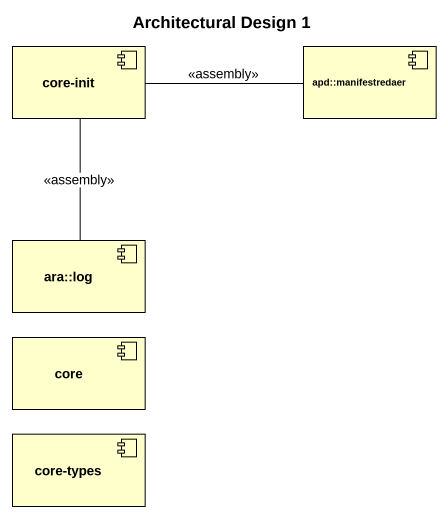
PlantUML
@startuml
title Architectural Design 1
component "core-init" as core_init
component "apd::manifestredaer" as apd_manifestredaer
component "ara::log" as ara_log
component core
component "core-types" as core_types
core_init -right- apd_manifestredaer : <<assembly>>
core_init -- ara_log : <<assembly>>
@enduml
